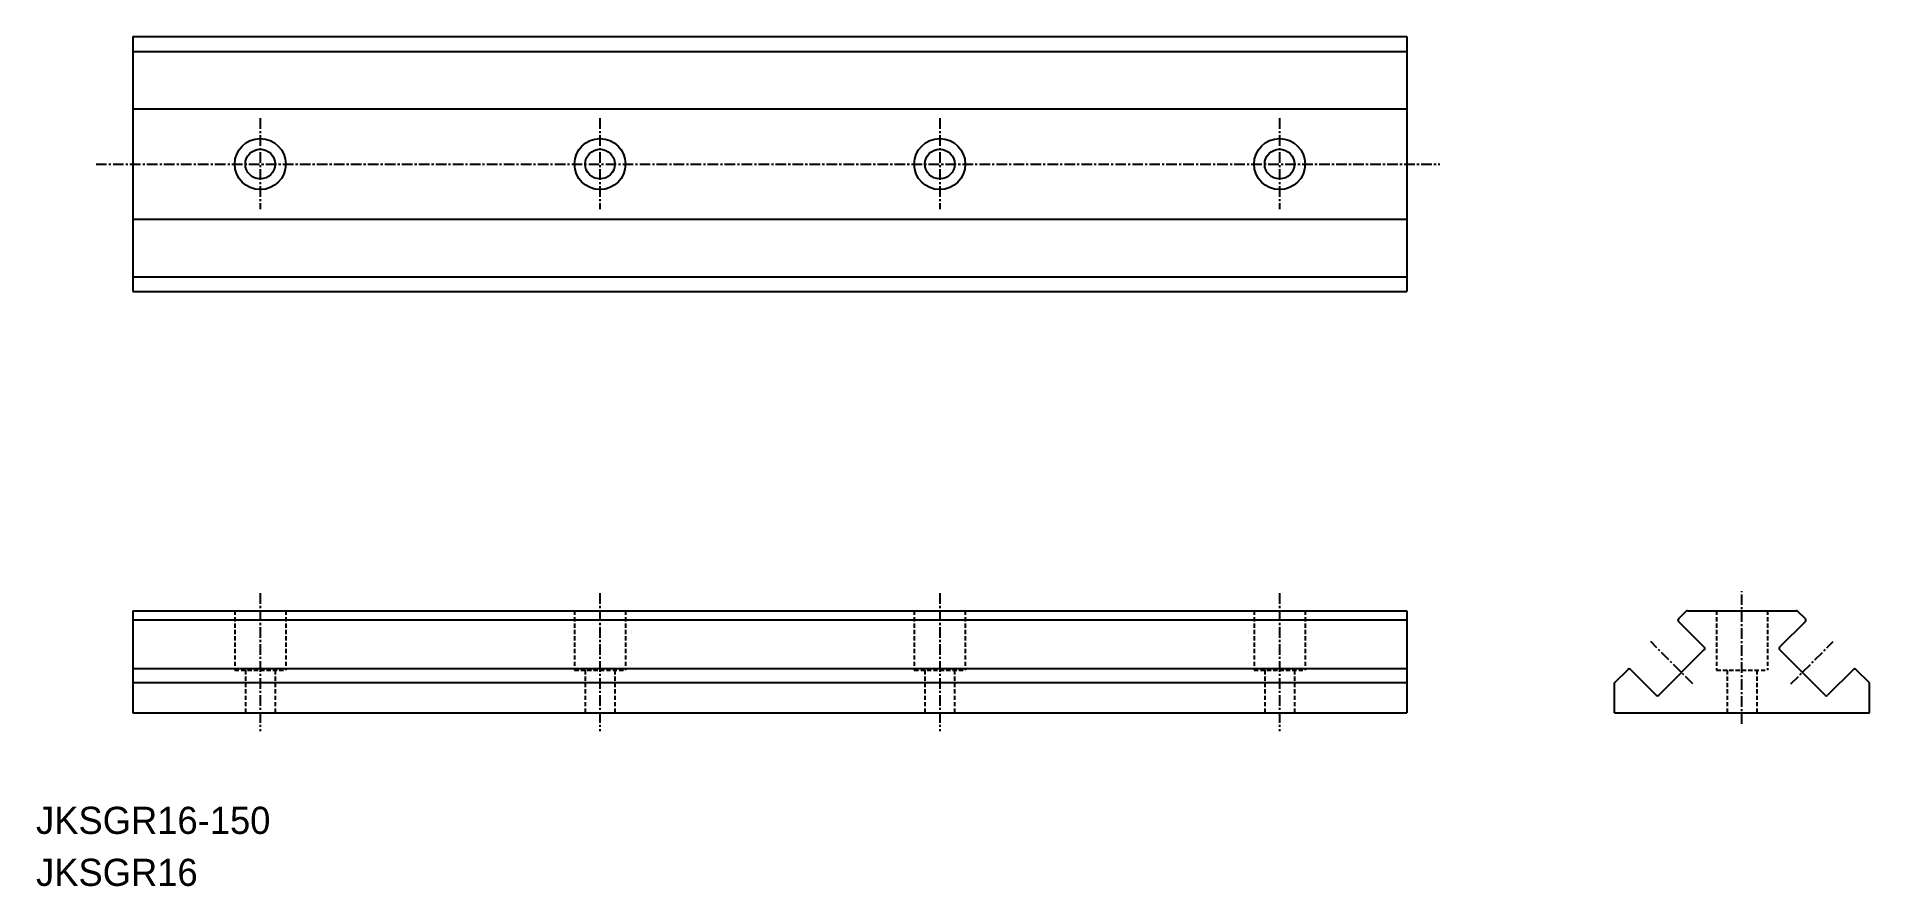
# Model space of a CAD drawing. Extents: x 35 to 251, y 77 to 177.
import ezdxf

# ---------------------------------------------------------------- set-up
doc = ezdxf.new("R2010")
doc.units = 0
doc.linetypes.add('CENTER', pattern=[2, 1.25, -0.25, 0.25, -0.25])
doc.linetypes.add('DASHED', pattern=[0.75, 0.5, -0.25])
doc.layers.get('0').update_dxf_attribs({"linetype": 'CONTINUOUS'})
doc.layers.add('CENTER', color=1, linetype='CENTER')

msp = doc.modelspace()

# ---------------------------------------------------------------- linework, layer by layer
at = {"color": 7, "linetype": 'CONTINUOUS'}
for p, q in [((46.56, 177.2), (196.56, 177.2)), ((46.56, 177.2), (46.56, 147.2)), ((196.56, 177.2), (196.56, 147.2)), ((46.56, 175.47), (132.79, 175.47)), ((132.79, 175.47), (196.56, 175.47)), ((46.56, 168.7), (132.79, 168.7)), ((132.79, 168.7), (196.56, 168.7)), ((46.56, 155.7), (132.79, 155.7)), ((132.79, 155.7), (196.56, 155.7)), ((46.56, 148.93), (132.79, 148.93)), ((132.79, 148.93), (196.56, 148.93)), ((46.56, 147.2), (196.56, 147.2)), ((46.56, 109.63), (132.79, 109.63)), ((46.56, 109.63), (46.56, 97.63)), ((132.79, 108.52), (46.56, 108.52)), ((132.79, 109.63), (196.56, 109.63)), ((196.56, 108.52), (132.79, 108.52)), ((196.56, 109.63), (196.56, 97.63)), ((228.52, 108.66), (229.43, 109.57)), ((228.52, 108.38), (231.56, 105.34)), ((229.57, 109.63), (242.41, 109.63)), ((243.46, 108.38), (240.42, 105.34)), ((243.46, 108.66), (242.55, 109.57)), ((226.19, 99.68), (231.56, 105.06)), ((245.79, 99.68), (240.42, 105.06)), ((132.79, 102.78), (46.56, 102.78)), ((196.56, 102.78), (132.79, 102.78)), ((220.99, 101.13), (222.58, 102.72)), ((222.87, 102.72), (225.91, 99.68)), ((249.12, 102.72), (246.08, 99.68)), ((250.99, 101.13), (249.4, 102.72)), ((196.56, 101.13), (46.56, 101.13)), ((220.99, 97.63), (220.99, 101.13)), ((250.99, 97.63), (250.99, 101.13)), ((46.56, 97.63), (196.56, 97.63)), ((220.99, 97.63), (250.99, 97.63))]:
    msp.add_line(p, q, dxfattribs=at)
at = {"color": 3, "linetype": 'DASHED'}
for p, q in [((58.56, 109.63), (58.56, 102.63)), ((64.56, 109.63), (64.56, 102.63)), ((98.56, 109.63), (98.56, 102.63)), ((104.56, 109.63), (104.56, 102.63)), ((138.56, 109.63), (138.56, 102.63)), ((144.56, 109.63), (144.56, 102.63)), ((178.56, 109.63), (178.56, 102.63)), ((184.56, 109.63), (184.56, 102.63)), ((232.99, 109.63), (232.99, 102.63)), ((238.99, 109.63), (238.99, 102.63)), ((58.56, 102.63), (64.56, 102.63)), ((59.81, 102.63), (59.81, 97.63)), ((63.31, 102.63), (63.31, 97.63)), ((98.56, 102.63), (104.56, 102.63)), ((99.81, 102.63), (99.81, 97.63)), ((103.31, 102.63), (103.31, 97.63)), ((138.56, 102.63), (144.56, 102.63)), ((139.81, 102.63), (139.81, 97.63)), ((143.31, 102.63), (143.31, 97.63)), ((178.56, 102.63), (184.56, 102.63)), ((179.81, 102.63), (179.81, 97.63)), ((183.31, 102.63), (183.31, 97.63)), ((232.99, 102.63), (238.99, 102.63)), ((234.24, 102.63), (234.24, 97.63)), ((237.74, 102.63), (237.74, 97.63))]:
    msp.add_line(p, q, dxfattribs=at)
at = {"color": 7, "linetype": 'CONTINUOUS'}
for centre, radius in [((61.56, 162.2), 3), ((101.56, 162.2), 3), ((141.56, 162.2), 3), ((181.56, 162.2), 3), ((61.56, 162.2), 1.75), ((101.56, 162.2), 1.75), ((141.56, 162.2), 1.75), ((181.56, 162.2), 1.75)]:
    msp.add_circle(centre, radius, dxfattribs=at)
for centre, start, end in [((228.66, 108.52), 135, 225), ((229.57, 109.43), 90, 135), ((242.41, 109.43), 45, 90), ((243.32, 108.52), 315, 45), ((231.42, 105.2), 315, 45), ((240.56, 105.2), 135, 225), ((222.72, 102.58), 45, 135), ((249.26, 102.58), 45, 135), ((226.05, 99.82), 225, 315), ((245.94, 99.82), 225, 315)]:
    msp.add_arc(centre, 0.2, start, end, dxfattribs=at)
at = {"layer": 'CENTER', "color": 1, "linetype": 'CENTER'}
for p, q in [((61.56, 167.59), (61.56, 156.9)), ((101.56, 167.59), (101.56, 156.9)), ((141.56, 167.59), (141.56, 156.9)), ((181.56, 167.59), (181.56, 156.9)), ((42.23, 162.2), (200.42, 162.2)), ((61.56, 111.7), (61.56, 95.45)), ((101.56, 111.7), (101.56, 95.45)), ((141.56, 111.7), (141.56, 95.45)), ((181.56, 111.7), (181.56, 95.45)), ((235.99, 96.31), (235.99, 111.92)), ((230.23, 101.02), (225.25, 106)), ((241.76, 101.02), (246.74, 106))]:
    msp.add_line(p, q, dxfattribs=at)

# ---------------------------------------------------------------- texts
at = {"color": 7, "linetype": 'CONTINUOUS'}
for s, p in [('JKSGR16-150', (35.17, 83.36)), ('JKSGR16', (35.17, 77.24))]:
    msp.add_text(s, height=3.2, dxfattribs=at).set_placement(p)

doc.saveas('drawing.dxf')
